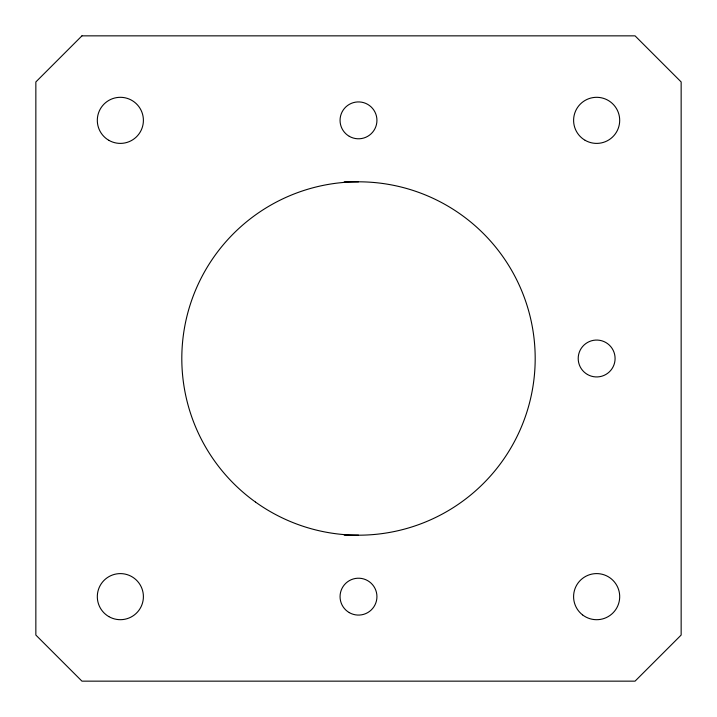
<?xml version="1.0" encoding="UTF-8"?>
<svg xmlns="http://www.w3.org/2000/svg" width="717" height="717" viewBox="0 0 717 717"><rect width="100%" height="100%" fill="white"/><g stroke="black" fill="none" stroke-linecap="round" stroke-linejoin="round"><path stroke-width="1.08" d="M344.232 181.813L358.5 181.813M344.232 535.187L358.5 535.187M81.944 35.85L35.85 81.944L35.85 635.056L81.944 681.15L635.056 681.15L681.15 635.056L681.15 81.944L635.056 35.85L81.944 35.85M582.545 614.881A23.043 23.043 0 0 0 619.488 599.744A23.043 23.043 0 0 0 587.904 575.321A23.043 23.043 0 0 0 582.545 614.881M108.832 616.602A23.043 23.043 0 0 0 143.4 596.643A23.043 23.043 0 0 0 108.832 576.692A23.043 23.043 0 0 0 108.832 616.602M108.832 140.308A23.043 23.043 0 0 0 143.4 120.357A23.043 23.043 0 0 0 108.832 100.398A23.043 23.043 0 0 0 108.832 140.308M585.126 140.308A23.043 23.043 0 0 0 619.694 120.357A23.043 23.043 0 0 0 585.126 100.398A23.043 23.043 0 0 0 585.126 140.308M255.584 502.124A176.687 176.687 0 0 0 534.335 375.816A176.687 176.687 0 0 0 285.581 197.56A176.687 176.687 0 0 0 255.584 502.124M349.278 136.32A18.436 18.436 0 0 0 376.936 120.357A18.436 18.436 0 0 0 349.278 104.386A18.436 18.436 0 0 0 349.278 136.32M349.278 612.614A18.436 18.436 0 0 0 376.936 596.643A18.436 18.436 0 0 0 349.278 580.68A18.436 18.436 0 0 0 349.278 612.614M587.429 374.471A18.436 18.436 0 0 0 615.087 358.5A18.436 18.436 0 0 0 587.429 342.529A18.436 18.436 0 0 0 587.429 374.471"/></g></svg>
